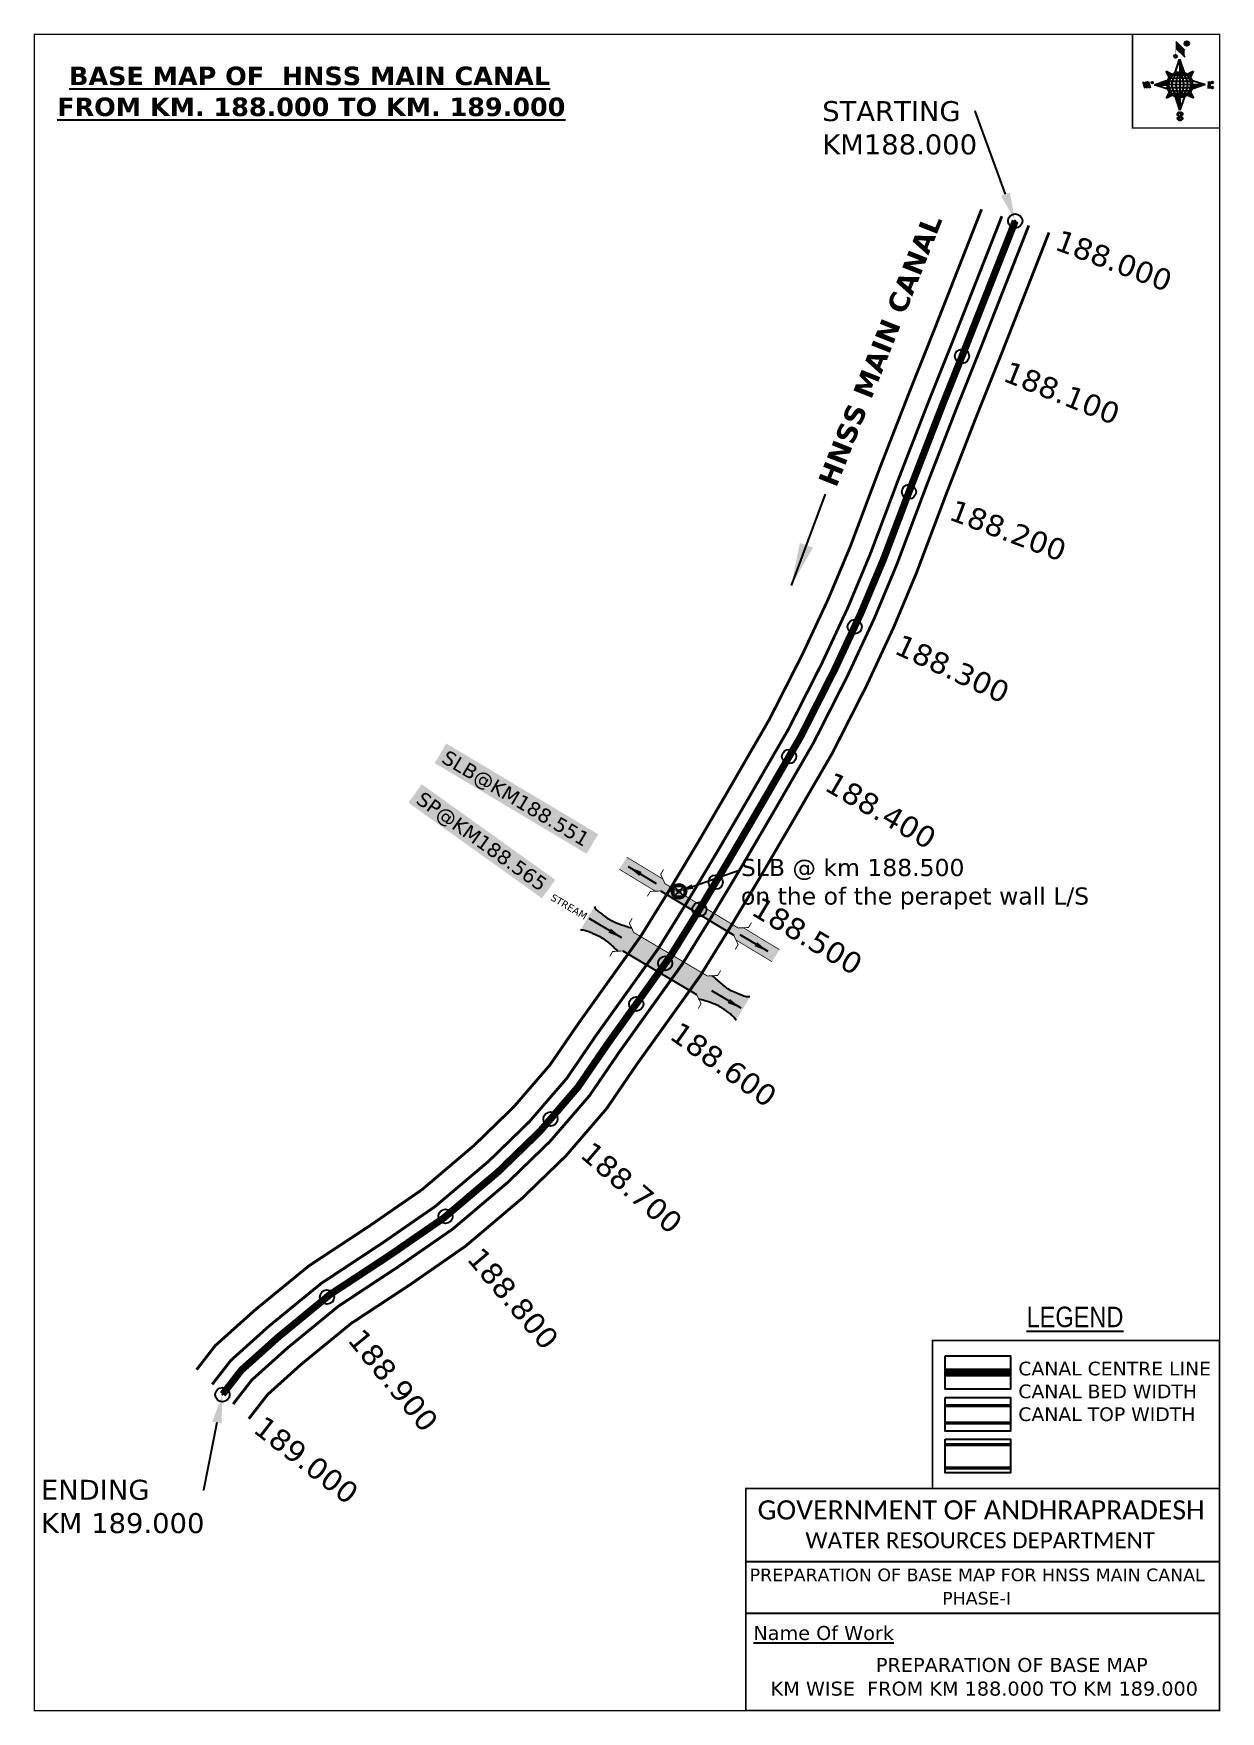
# Model space of a CAD drawing. Header units: inches. Extents: x 743877 to 744710, y 1651609 to 1652785.
import ezdxf
from ezdxf import colors
from ezdxf.entities.mleader import LeaderData, LeaderLine
from ezdxf.enums import TextEntityAlignment as Align
from ezdxf.math import Vec2, Vec3

# ---------------------------------------------------------------- set-up
doc = ezdxf.new("R2010")
doc.units = ezdxf.units.IN
doc.header["$MEASUREMENT"] = 0
doc.header["$PDMODE"] = 32
doc.header["$PDSIZE"] = 10
doc.linetypes.add('ACAD_ISO02W100', pattern=[15, 12, -3])
doc.linetypes.add('HIDDEN2', pattern=[0.1875, 0.125, -0.0625])
for name, color, linetype in [('AQUADUCT', 1, 'Continuous'), ('bord', 1, 'Continuous'), ('CANAL1', 1, 'Continuous'), ('CSMark', 72, 'Continuous'), ('DCBMS', 232, 'Continuous'), ('PAGE', 7, 'Continuous'), ('STRUCTURE', 5, 'Continuous'), ('TEXT', 7, 'Continuous')]:
    doc.layers.add(name, color=color, linetype=linetype)
doc.styles.add('ARIALN', font='ARIALN_1.TTF')
doc.styles.get("Standard").update_dxf_attribs({"font": 'verdana_0.ttf'})
doc.dimstyles.get("Standard").update_dxf_attribs({"dimtxt": 0.18, "dimasz": 0.18, "dimexe": 0.18, "dimexo": 0.0625, "dimgap": 0.09, "dimtad": 0, "dimtih": 1, "dimtoh": 1, "dimdec": 4, "dimzin": 0, "dimdsep": 46, "dimtxsty": 'Standard', "dimcen": 0.09, "dimadec": 0, "dimazin": 0, "dimtfac": 1, "dimtdec": 4, "dimtofl": 0, "dimtmove": 0, "dimatfit": 3, "dimfxl": 0, "dimtolj": 1, "dimtzin": 0, "dimarcsym": 0})
pattern_1 = [(267.297113149, (-8720374.938, 50637915.138), (10.5367255337, -0.497431438), [])]
pattern_2 = [(357.297113149, (-8720374.938, 50637915.138), (0.497431438, 10.5367255337), [])]

# ---------------------------------------------------------------- blocks, each defined once
blk = doc.blocks.new('DCBM')
at = {"layer": 'DCBMS'}
h = blk.add_hatch(color=132, dxfattribs=at)
h.paths.add_polyline_path([(3.7, 3.7, 0.414214), (-3.7, 3.7)])
h.paths.add_polyline_path([(3.7, 3.7), (3.7, -3.7, 0.198912), (5.2, 0, 0.198912)])
h.paths.add_polyline_path([(-3.7, -3.7, 0.414214), (3.7, -3.7)])
h.paths.add_polyline_path([(-3.7, 3.7, 0.198912), (-5.2, 0, 0.198912), (-3.7, -3.7)])
at = {"layer": 'DCBMS', "color": 0}
blk.add_lwpolyline([(-3.7, 3.7), (3.7, 3.7), (3.7, -3.7), (-3.7, -3.7)], close=True, dxfattribs=at)
for points in [[(-3.7, 3.7), (3.7, -3.7)], [(3.7, 3.7), (-3.7, -3.7)]]:
    blk.add_lwpolyline(points, dxfattribs=at)
for radius in [5.21, 1.05]:
    blk.add_circle((0, 0), radius, dxfattribs=at)
blk = doc.blocks.new('*X16')
at = {"color": 0, "linetype": 'Continuous'}
for p, q in [((6321.6, 240.5), (6322.3, 241.2)), ((6321.6, 240.3), (6322.3, 241)), ((6321.6, 240.1), (6322.3, 240.8)), ((6321.6, 239.9), (6322.4, 240.7)), ((6321.6, 239.8), (6322.4, 240.6)), ((6321.6, 239.6), (6322.5, 240.5)), ((6321.6, 239.4), (6322.5, 240.3)), ((6321.6, 239.2), (6322.6, 240.2)), ((6321.7, 239.1), (6322.6, 240.1)), ((6321.8, 240.8), (6322.4, 241.4)), ((6321.8, 239), (6322.7, 240)), ((6321.8, 239), (6322.8, 239.9)), ((6321.9, 238.9), (6322.9, 239.8)), ((6322, 238.8), (6323, 239.7)), ((6322.1, 241.3), (6322.4, 241.6)), ((6322.1, 238.7), (6323.1, 239.6)), ((6322.2, 238.6), (6323.1, 239.6)), ((6322.3, 238.5), (6323.2, 239.5)), ((6322.4, 238.5), (6323.3, 239.4)), ((6322.5, 238.4), (6323.4, 239.3)), ((6322.7, 238.4), (6323.6, 239.3)), ((6322.8, 238.3), (6323.7, 239.2)), ((6322.9, 238.3), (6323.8, 239.1)), ((6323.1, 238.2), (6323.9, 239.1)), ((6323.2, 238.2), (6324, 239)), ((6323.3, 238.2), (6324.2, 239)), ((6323.5, 238.1), (6324.3, 238.9)), ((6323.7, 238.1), (6324.4, 238.9)), ((6323.8, 238.1), (6324.6, 238.8)), ((6324.1, 238.2), (6324.7, 238.8)), ((6324.3, 238.3), (6324.9, 238.8)), ((6324.6, 238.3), (6325.1, 238.8)), ((6324.8, 238.4), (6325.2, 238.8)), ((6325.1, 238.5), (6325.4, 238.8)), ((6325.4, 238.6), (6325.6, 238.8))]:
    blk.add_line(p, q, dxfattribs=at)
blk = doc.blocks.new('*X15')
at = {"color": 0, "linetype": 'Continuous'}
for p, q in [((6324.4, 240.3), (6324.5, 240.4)), ((6324.6, 240.3), (6324.8, 240.5)), ((6324.7, 240.2), (6325, 240.5)), ((6324.8, 240.2), (6325.2, 240.6)), ((6325, 240.1), (6325.5, 240.6)), ((6325.1, 240.1), (6325.6, 240.6)), ((6325.2, 240), (6325.8, 240.6)), ((6325.3, 240), (6326, 240.6)), ((6325.4, 239.9), (6326.1, 240.6)), ((6325.5, 239.8), (6326.2, 240.5)), ((6325.6, 239.8), (6326.3, 240.5)), ((6325.7, 239.7), (6326.5, 240.4)), ((6325.9, 239.6), (6326.6, 240.3)), ((6326, 239.5), (6326.7, 240.3)), ((6326, 239.4), (6326.8, 240.2)), ((6326.1, 239.3), (6327, 240.2)), ((6326.2, 239.3), (6327.1, 240.1)), ((6326.3, 239.2), (6327.1, 240)), ((6326.4, 239.1), (6327.2, 239.9)), ((6326.5, 239), (6327.3, 239.8)), ((6326.5, 238.9), (6327.4, 239.7)), ((6326.6, 238.8), (6327.5, 239.6)), ((6326.7, 238.7), (6327.5, 239.5)), ((6326.8, 238.6), (6327.6, 239.4)), ((6326.8, 238.5), (6327.7, 239.3)), ((6326.8, 236.5), (6327.4, 237)), ((6326.9, 238.3), (6327.8, 239.2)), ((6326.9, 238.2), (6327.9, 239.1)), ((6326.9, 236.8), (6327.6, 237.4)), ((6327, 238.1), (6327.8, 239)), ((6327, 237.9), (6327.8, 238.8)), ((6327, 237.8), (6327.8, 238.6)), ((6327, 237.6), (6327.8, 238.4)), ((6327, 237.4), (6327.8, 238.2)), ((6327, 237.3), (6327.8, 238)), ((6327, 237.1), (6327.8, 237.9))]:
    blk.add_line(p, q, dxfattribs=at)
blk = doc.blocks.new('H')
at = {"layer": 'bord', "extrusion": (0.000427885, 0.004792, 0.999988)}
h = blk.add_hatch(dxfattribs=at)
h.set_pattern_fill('LINE', color=8, scale=84.387686, angle=-2.7029, style=0)
h.set_pattern_definition(pattern_2)
h.paths.add_polyline_path([(-492, 786, -0.090992), (-448, 775), (-486, 912)])
h = blk.add_hatch(dxfattribs=at)
h.set_pattern_fill('LINE', color=8, scale=84.387686, angle=-92.7029, style=0)
h.set_pattern_definition(pattern_1)
h.paths.add_polyline_path([(-625, 665, -0.090992), (-615, 710), (-751, 671)])
h = blk.add_hatch(dxfattribs=at)
h.set_pattern_fill('LINE', color=8, scale=84.387686, angle=-2.7029, style=0)
h.set_pattern_definition(pattern_2)
h.paths.add_polyline_path([(-504, 533, -0.090992), (-549, 543), (-510, 406)])
h = blk.add_hatch(dxfattribs=at)
h.set_pattern_fill('LINE', color=8, scale=84.387686, angle=-92.7029, style=0)
h.set_pattern_definition(pattern_1)
h.paths.add_polyline_path([(-246, 647), (-372, 653, -0.090992), (-382, 609)])
for p, q in [((-519, 1020, -1217), (-435, 927, -1216)), ((-516, 1087, -1217), (-432, 994, -1217)), ((-538, 774, -1216), (-487, 906, -1216)), ((-487, 906, -1216), (-493, 780, -1216)), ((-487, 906, -1216), (-448, 769, -1216)), ((-865, 701, -1215), (-847, 638, -1215)), ((-847, 700, -1215), (-829, 637, -1215)), ((-829, 699, -1215), (-811, 636, -1215)), ((-829, 699, -1215), (-811, 698, -1215)), ((-811, 698, -1215), (-794, 635, -1215)), ((-752, 665, -1215), (-615, 704, -1215)), ((-627, 794, -1216), (-567, 760, -1216)), ((-627, 794, -1216), (-584, 747, -1215)), ((-599, 731, -1215), (-627, 794, -1216)), ((-421, 753, -1216), (-359, 781, -1216)), ((-359, 781, -1216), (-405, 739, -1216)), ((-359, 781, -1216), (-392, 721, -1215)), ((-379, 693, -1215), (-246, 641, -1215)), ((-213, 669, -1215), (-217, 601, -1215)), ((-752, 665, -1215), (-625, 659, -1215)), ((-619, 614, -1215), (-752, 665, -1215)), ((-639, 526, -1214), (-606, 585, -1215)), ((-639, 526, -1214), (-593, 568, -1215)), ((-577, 553, -1215), (-639, 526, -1214)), ((-511, 400, -1214), (-549, 537, -1214)), ((-460, 533, -1215), (-511, 400, -1214)), ((-505, 527, -1214), (-511, 400, -1214)), ((-371, 513, -1214), (-431, 546, -1215)), ((-371, 513, -1214), (-414, 560, -1215)), ((-399, 576, -1215), (-371, 513, -1214)), ((-246, 641, -1215), (-383, 603, -1215)), ((-373, 647, -1215), (-246, 641, -1215)), ((-197, 600, -1215), (-194, 668, -1215))]:
    blk.add_line(p, q, dxfattribs=at)
at = {"layer": 'bord', "color": 8, "linetype": 'ByBlock', "extrusion": (0.000427885, 0.004792, 0.999988)}
for p, q in [((-375, 679, -1215), (-620, 691, -1215)), ((-386, 711, -1215), (-605, 722, -1215)), ((-411, 744, -1216), (-578, 752, -1216)), ((-493, 780, -1216), (-505, 527, -1214)), ((-373, 647, -1215), (-625, 659, -1215)), ((-378, 616, -1215), (-623, 628, -1215)), ((-392, 585, -1215), (-611, 595, -1215)), ((-420, 555, -1215), (-587, 562, -1215))]:
    blk.add_line(p, q, dxfattribs=at)
at = {"layer": 'bord', "extrusion": (0.000427885, 0.004792, 0.999988), "elevation": -1212}
for points, const_width in [([(-522, 960), (-516, 1093)], 1.61), ([(-434, 933), (-428, 1066)], 1.61), ([(-870, 707), (-846, 706)], 0.642), ([(-829, 643), (-821, 678)], 0.642), ([(-793, 641), (-782, 694)], 0.642), ([(-223, 676), (-174, 673)], 0.706), ([(-829, 643), (-855, 644)], 0.642), ([(-811, 642), (-784, 641)], 0.642), ([(-177, 605), (-226, 607)], 0.706), ([(-195, 645), (-185, 644)], 0.706)]:
    blk.add_lwpolyline(points, dxfattribs=dict(at, const_width=const_width))
for points, const_width in [([(-414, 1073, 1), (-398, 1058, 1)], 22.3), ([(-530, 950, 1), (-520, 939, 1)], 14.8), ([(-776, 697, 1), (-769, 690, 1)], 8.9), ([(-180, 618, 1), (-173, 611, 1)], 9.79), ([(-178, 667, 1), (-171, 660, 1)], 9.79), ([(-490, 362, 1), (-498, 369, 1)], 11.1), ([(-525, 322, 1), (-533, 329, 1)], 11.1)]:
    blk.add_lwpolyline(points, format="xyb", close=True, dxfattribs=dict(at, const_width=const_width))
for points in [[(-537, 317), (-531, 310), (-520, 307), (-505, 307), (-494, 310), (-486, 318), (-487, 326), (-491, 333), (-494, 336), (-503, 341), (-522, 347), (-530, 352), (-534, 355), (-537, 363), (-537, 373), (-530, 381), (-520, 384), (-504, 384), (-493, 380), (-487, 373)], [(-522, 348), (-526, 354), (-528, 361), (-528, 371), (-526, 375), (-521, 381), (-515, 384)], [(-505, 307), (-499, 312), (-497, 319), (-497, 327), (-501, 335), (-509, 343)]]:
    blk.add_lwpolyline(points, dxfattribs=at)
at = {"layer": 'bord', "extrusion": (0.000427885, 0.004792, 0.999988)}
for centre, radius in [((-406, 1065, -1212), 22.3), ((-525, 944, -1212), 14.8), ((-773, 694, -1212), 8.9), ((-498, 659, -1212), 127), ((-177, 615, -1212), 9.79), ((-174, 663, -1212), 9.79), ((-494, 365, -1212), 11.1), ((-529, 325, -1212), 11.1)]:
    blk.add_circle(centre, radius, dxfattribs=at)
at = {"layer": 'bord', "color": 8, "linetype": 'ByBlock', "extrusion": (0.000427885, 0.004792, 0.999988)}
for centre, radius, start, end in [((-482, 658, -1212), 128, 94.9254, 259.6691), ((-437, 656, -1212), 141, 113.2864, 241.308), ((-316, 651, -1212), 222, 142.5892, 212.0053), ((-560, 662, -1212), 141, 293.2864, 61.308), ((-681, 668, -1212), 222, 322.5892, 32.0053), ((-515, 660, -1212), 128, 274.9254, 79.6691)]:
    blk.add_arc(centre, radius, start, end, dxfattribs=at)
at = {"layer": 'bord', "extrusion": (0.000427885, 0.004792, 0.999988)}
for points in [[(-516, 1093, -1212), (-431, 1000, -1212), (-519, 1026, -1212), (-434, 933, -1212)], [(-864, 707, -1212), (-846, 706, -1212), (-846, 644, -1212), (-829, 643, -1212)], [(-829, 705, -1212), (-811, 704, -1212), (-811, 642, -1212), (-793, 641, -1212)], [(-193, 674, -1212), (-197, 606, -1212), (-213, 675, -1212), (-216, 607, -1212)]]:
    blk.add_solid(points, dxfattribs=at)
at = {"layer": 'bord', "extrusion": (0.000427885, 0.004792, 0.999988), "xscale": 7.977342409717546, "yscale": 7.977342408231451, "zscale": 7.977342408476333, "rotation": 138.0840426661453}
for name, p in [('*X15', (38301, -31929, -1212)), ('*X16', (38314, -31951, -1212))]:
    blk.add_blockref(name, p, dxfattribs=at)
blk = doc.blocks.new('SLB')
at = {"layer": 'STRUCTURE'}
h = blk.add_hatch(dxfattribs=at)
h.set_pattern_fill('DOTS', color=6, scale=20, angle=320.3722, style=0)
h.set_pattern_definition([(320.372247934, (-159.4327, -72.9564), (1.2786241598, 0.5641323054), [0, -1.25])])
h.paths.add_polyline_path([(769699.5, 1706871.1), (769699.5, 1706861.1), (769729.1, 1706861.1), (769732.1, 1706863.1), (769792.1, 1706863.1), (769795.1, 1706861.1), (769824.7, 1706861.1), (769824.7, 1706871.1), (769795.1, 1706871.1), (769792.1, 1706869.1), (769732.1, 1706869.1), (769729.1, 1706871.1)])
at = {"layer": 'STRUCTURE', "color": 6, "linetype": 'ACAD_ISO02W100', "ltscale": 0.5, "const_width": 0.5}
for points in [[(769699.5, 1706871.1), (769729.1, 1706871.1)], [(769795.1, 1706871.1), (769824.7, 1706871.1)], [(769699.5, 1706861.1), (769729.1, 1706861.1)], [(769795.1, 1706861.1), (769824.7, 1706861.1)]]:
    blk.add_lwpolyline(points, dxfattribs=at)
at = {"layer": 'STRUCTURE', "color": 6, "const_width": 0.628}
for points in [[(769726.1, 1706877.1), (769726.1, 1706873.1), (769732.1, 1706869.1), (769792.1, 1706869.1), (769798.1, 1706873.1), (769798.1, 1706877.1)], [(769726.1, 1706855.1), (769726.1, 1706859.1), (769732.1, 1706863.1), (769792.1, 1706863.1), (769798.1, 1706859.1), (769798.1, 1706855.1)]]:
    blk.add_lwpolyline(points, dxfattribs=at)
at = {"layer": 'STRUCTURE', "color": 6}
blk.add_lwpolyline([(769732.1, 1706863.1), (769792.1, 1706863.1)], dxfattribs=at)
blk.add_lwpolyline([(769732.1, 1706863.1), (769792.1, 1706863.1)], dxfattribs=at)
at = {"layer": 'STRUCTURE', "color": 0}
blk.add_circle((769762.1, 1706866.1), 1.24, dxfattribs=at)
for points in [[(769703.8, 1706866), (769726.7, 1706866)], [(769818.6, 1706865.8), (769795.7, 1706865.8)]]:
    blk.add_leader(points, dimstyle='Standard', override={"dimasz": 10, "dimgap": 0.09, "dimtad": 0}, dxfattribs=at)
blk = doc.blocks.new('SP')
at = {"layer": 'STRUCTURE'}
h = blk.add_hatch(dxfattribs=at)
h.set_pattern_fill('DASH', color=256, scale=8, style=0)
edge = h.paths.add_edge_path()
edge.add_spline(control_points=[(769825.7, 1706742.1), (769825.3, 1706741.8), (769823.8, 1706740.8), (769820.9, 1706740.3), (769817, 1706739.7), (769811.4, 1706738.9), (769804, 1706739.7), (769798.4, 1706741), (769795.6, 1706741.6)], knot_values=[0, 0, 0, 0, 1.613557, 5.24513, 8.624976, 13.470124, 22.190216, 30.746377, 30.746377, 30.746377, 30.746377], degree=3, periodic=0)
edge.add_line((769795.6, 1706741.6), (769792.6, 1706739.6))
edge.add_line((769792.6, 1706739.6), (769732.6, 1706739.6))
edge.add_line((769732.6, 1706739.6), (769729.6, 1706741.6))
edge.add_spline(control_points=[(769729.6, 1706741.6), (769726.9, 1706740.9), (769721.3, 1706739.5), (769713.9, 1706738.5), (769708.3, 1706739.1), (769704.4, 1706739.6), (769701.5, 1706740), (769700, 1706741), (769699.5, 1706741.3)], knot_values=[0, 0, 0, 0, 8.556161, 17.276253, 22.121402, 25.501247, 29.13282, 30.746377, 30.746377, 30.746377, 30.746377], degree=3, periodic=0)
edge.add_line((769699.5, 1706741.3), (769699.5, 1706722.1))
edge.add_spline(control_points=[(769699.5, 1706722.1), (769700, 1706722.4), (769701.4, 1706723.4), (769704.3, 1706724), (769708.2, 1706724.5), (769713.8, 1706725.3), (769721.2, 1706724.5), (769726.8, 1706723.3), (769729.6, 1706722.6)], knot_values=[0, 0, 0, 0, 1.613557, 5.24513, 8.624976, 13.470124, 22.190216, 30.746377, 30.746377, 30.746377, 30.746377], degree=3, periodic=0)
edge.add_line((769729.6, 1706722.6), (769732.6, 1706724.6))
edge.add_line((769732.6, 1706724.6), (769792.6, 1706724.6))
edge.add_line((769792.6, 1706724.6), (769795.6, 1706722.6))
edge.add_spline(control_points=[(769795.6, 1706722.6), (769798.4, 1706723.3), (769803.9, 1706724.8), (769811.3, 1706725.8), (769817, 1706725.1), (769820.9, 1706724.7), (769823.8, 1706724.2), (769825.2, 1706723.3), (769825.7, 1706723)], knot_values=[0, 0, 0, 0, 8.556161, 17.276253, 22.121402, 25.501247, 29.13282, 30.746377, 30.746377, 30.746377, 30.746377], degree=3, periodic=0)
edge.add_line((769825.7, 1706723), (769825.7, 1706742.1))
h.paths.add_polyline_path([(769764.2, 1706732.1, -1), (769761.1, 1706732.1, -1)], flags=0)
h.paths.add_polyline_path([(769761.1, 1706732.1, 1), (769764.2, 1706732.1, 1)], flags=16)
at = {"layer": 'STRUCTURE', "const_width": 0.628}
for points in [[(769726.6, 1706747.6), (769726.6, 1706743.6), (769732.6, 1706739.6), (769792.6, 1706739.6), (769798.6, 1706743.6), (769798.6, 1706747.6)], [(769726.6, 1706716.6), (769726.6, 1706720.6), (769732.6, 1706724.6), (769792.6, 1706724.6), (769798.6, 1706720.6), (769798.6, 1706716.6)]]:
    blk.add_lwpolyline(points, dxfattribs=at)
at = {"layer": 'STRUCTURE', "color": 3}
blk.add_lwpolyline([(769732.6, 1706724.6), (769792.6, 1706724.6)], dxfattribs=at)
blk.add_lwpolyline([(769732.6, 1706724.6), (769792.6, 1706724.6)], dxfattribs=at)
at = {"layer": 'STRUCTURE', "color": 0}
blk.add_circle((769762.6, 1706732.1), 1.55, dxfattribs=at)
at = {"layer": 'STRUCTURE'}
for points in [[(769699.5, 1706741.3), (769700.9, 1706740.5), (769704.4, 1706739.6), (769707.8, 1706739.2), (769712.6, 1706738.8), (769721.3, 1706739.7), (769729.6, 1706741.6)], [(769825.7, 1706742.1), (769824.3, 1706741.3), (769820.8, 1706740.3), (769817.5, 1706739.8), (769812.7, 1706739.2), (769804, 1706739.9), (769795.6, 1706741.6)], [(769699.5, 1706722.1), (769700.9, 1706723), (769704.4, 1706724), (769707.7, 1706724.5), (769712.5, 1706725), (769721.2, 1706724.4), (769729.6, 1706722.6)], [(769825.7, 1706723), (769824.3, 1706723.8), (769820.8, 1706724.7), (769817.4, 1706725.1), (769812.6, 1706725.5), (769803.9, 1706724.6), (769795.6, 1706722.6)]]:
    blk.add_spline(points, degree=3, dxfattribs=at)
at = {"layer": 'STRUCTURE', "color": 0}
blk.add_text('STREAM', height=5, dxfattribs=at).set_placement((769684.3, 1706732.1), align=Align.MIDDLE_CENTER)
for points in [[(769727.4, 1706732.1), (769700.8, 1706732.1)], [(769824.4, 1706732.1), (769800.5, 1706732.1)]]:
    blk.add_leader(points, dimstyle='Standard', override={"dimasz": 10, "dimgap": 0.09, "dimtad": 0}, dxfattribs=at)

msp = doc.modelspace()

# ---------------------------------------------------------------- linework, layer by layer
at = {"color": 3}
for p in [(744565.7, 1652654), (744528.4, 1652559.1), (744491.2, 1652464.1), (744453.2, 1652369.5), (744407.2, 1652278.5), (744355.7, 1652190.4), (744300, 1652105), (744239.9, 1652024.4), (744166.3, 1651956.1), (744083.2, 1651899.5), (744009.9, 1651831.1)]:
    msp.add_point(p, dxfattribs=at)
at = {"layer": 'CANAL1', "color": 200, "const_width": 2}
for points in [[(744542.1, 1652662.2), (744540.7, 1652658.5), (744508.7, 1652577.1), (744491.4, 1652533.7), (744470.9, 1652481.1), (744450.1, 1652425.8), (744434.8, 1652389.3), (744416.6, 1652350.3), (744393.5, 1652304.8), (744366.8, 1652258.6), (744343.9, 1652219.3), (744323.3, 1652184.9), (744303.2, 1652152.5), (744279.6, 1652119.5), (744259.6, 1652091.5), (744239.5, 1652062.2), (744214.2, 1652032.9), (744186.4, 1652005.9), (744149.9, 1651974.9), (744113.3, 1651949.6), (744070.4, 1651921.3), (744032.8, 1651890.5), (744004.8, 1651865.4), (743991.8, 1651848.6)], [(744589.4, 1652645.9), (744587.3, 1652640.5), (744555.2, 1652558.6), (744537.9, 1652515.4), (744517.6, 1652463.2), (744496.5, 1652407.3), (744480.5, 1652369.1), (744461.6, 1652328.4), (744437.5, 1652280.9), (744410, 1652233.5), (744386.9, 1652193.9), (744366, 1652158.9), (744344.9, 1652124.8), (744320.3, 1652090.4), (744300.5, 1652062.8), (744279.2, 1652031.6), (744250.7, 1651998.5), (744220, 1651968.8), (744180.3, 1651935.2), (744141.3, 1651908.1), (744100.1, 1651881), (744065.3, 1651852.5), (744041.6, 1651831.2), (744028.4, 1651814.2)]]:
    msp.add_lwpolyline(points, dxfattribs=at)
at = {"layer": 'CANAL1', "color": 5, "const_width": 2}
for points in [[(744556.3, 1652657.3), (744554.7, 1652653.1), (744522.6, 1652571.5), (744505.3, 1652528.2), (744484.9, 1652475.7), (744464, 1652420.3), (744448.5, 1652383.2), (744430.1, 1652343.7), (744406.7, 1652297.6), (744379.8, 1652251.1), (744356.8, 1652211.7), (744336.1, 1652177.1), (744315.7, 1652144.2), (744291.8, 1652110.8), (744271.8, 1652082.9), (744251.4, 1652053), (744225.2, 1652022.6), (744196.5, 1651994.7), (744159, 1651963), (744121.7, 1651937.2), (744079.3, 1651909.2), (744042.5, 1651879.1), (744015.9, 1651855.2), (744002.7, 1651838.3)], [(744017.4, 1651824.5), (744030.6, 1651841.5), (744055.6, 1651863.9), (744091.2, 1651893.1), (744132.9, 1651920.6), (744171.2, 1651947.1), (744209.9, 1651979.9), (744239.7, 1652008.8), (744267.3, 1652040.8), (744288.2, 1652071.4), (744308.1, 1652099.2), (744332.4, 1652133.1), (744353.2, 1652166.7), (744374, 1652201.5), (744397.1, 1652241), (744424.3, 1652288.1), (744448.1, 1652335), (744466.8, 1652375.1), (744482.6, 1652412.9), (744503.6, 1652468.6), (744523.9, 1652520.9), (744541.2, 1652564.2), (744573.3, 1652645.9), (744575.2, 1652650.8)]]:
    msp.add_lwpolyline(points, dxfattribs=at)
at = {"layer": 'CANAL1', "color": 1, "linetype": 'HIDDEN2', "ltscale": 100, "const_width": 5}
msp.add_lwpolyline([(744565.7, 1652654), (744564, 1652649.5), (744531.9, 1652567.9), (744514.6, 1652524.6), (744514.6, 1652524.6), (744494.3, 1652472.1), (744473.3, 1652416.6), (744457.6, 1652379.2), (744439.1, 1652339.4), (744415.5, 1652292.8), (744388.4, 1652246), (744365.4, 1652206.6), (744344.7, 1652171.9), (744324.1, 1652138.7), (744300, 1652105), (744280, 1652077.1), (744259.3, 1652046.9), (744232.5, 1652015.7), (744203.2, 1651987.3), (744165.1, 1651955), (744127.3, 1651928.9), (744085.2, 1651901.2), (744049.1, 1651871.5), (744023.2, 1651848.3), (744010.1, 1651831.4)], dxfattribs=at)
at = {"layer": 'CANAL1', "color": 1, "linetype": 'HIDDEN2', "ltscale": 100, "const_width": 6, "elevation": -0.4}
msp.add_lwpolyline([(744562.5, 1651846.6), (744516.5, 1651846.6)], dxfattribs=at)
at = {"layer": 'CANAL1', "color": 5, "const_width": 2.4, "elevation": -0.4}
for points in [[(744562.5, 1651823.3), (744516.5, 1651823.3)], [(744562.5, 1651811.3), (744516.5, 1651811.3)]]:
    msp.add_lwpolyline(points, dxfattribs=at)
at = {"layer": 'CANAL1', "color": 200, "const_width": 2.4, "elevation": -0.4}
for points in [[(744562.5, 1651796.1), (744516.5, 1651796.1)], [(744562.5, 1651779.6), (744516.5, 1651779.6)]]:
    msp.add_lwpolyline(points, dxfattribs=at)
at = {"layer": 'DCBMS', "color": 132, "true_color": 0x00d1bf}
msp.add_point((744330, 1652184, 471.5), dxfattribs=at)
at = {"layer": 'PAGE', "const_width": 1}
msp.add_lwpolyline([(743878, 1652784.9), (743878, 1651609.6), (744709, 1651609.6), (744709, 1652784.9), (743878, 1652784.9)], dxfattribs=at)
at = {"layer": 'PAGE'}
for points, const_width in [([(744709, 1652784.9), (744647.9, 1652784.9), (744647.9, 1652719.1), (744709, 1652719.1)], 1), ([(744709, 1651765.2), (744507.7, 1651765.2), (744507.7, 1651869), (744709, 1651869)], 1.2), ([(744376.8, 1651765.2), (744709, 1651765.2), (744709, 1651609.6), (744376.8, 1651609.6)], 1.2)]:
    msp.add_lwpolyline(points, close=True, dxfattribs=dict(at, const_width=const_width))
at = {"layer": 'PAGE', "elevation": -0.4}
for points in [[(744516.5, 1651858.4), (744562.5, 1651858.4), (744562.5, 1651834.9), (744516.5, 1651834.9)], [(744516.5, 1651829.1), (744562.5, 1651829.1), (744562.5, 1651805.6), (744516.5, 1651805.6)], [(744516.5, 1651799.8), (744562.5, 1651799.8), (744562.5, 1651776.3), (744516.5, 1651776.3)]]:
    msp.add_lwpolyline(points, close=True, dxfattribs=at)
at = {"layer": 'PAGE'}
for points in [[(744376.8, 1651714.2), (744709, 1651714.2)], [(744376.8, 1651677.9), (744709, 1651677.9)]]:
    msp.add_lwpolyline(points, dxfattribs=at)
at = {"layer": 'STRUCTURE', "color": 0}
for p in [(744344.3, 1652171.3), (744320.3, 1652133.5)]:
    msp.add_point(p, dxfattribs=at)

# ---------------------------------------------------------------- block references
at = {"layer": 'AQUADUCT', "color": 1, "xscale": 0.0703495379661093, "yscale": 0.07034953800030053, "zscale": 0.07034953795990817, "rotation": 3.078330607406165}
msp.add_blockref('H', (744718.6, 1652705.5, 85.4), dxfattribs=at)
at = {"layer": 'DCBMS', "color": 132, "true_color": 0x00d1bf}
msp.add_blockref('DCBM', (744330, 1652184, 471.5), dxfattribs=at)
at = {"layer": 'STRUCTURE', "color": 0}
for name, p, rotation in [('SLB', (-798300.4, 590958.3), 328.7991924318845), ('SP', (-786121.2, 573607.7), 329.449054288685)]:
    msp.add_blockref(name, p, dxfattribs=dict(at, rotation=rotation))

# ---------------------------------------------------------------- texts
at = {"layer": 'CANAL1', "insert": (744426.8, 1652470.8), "char_height": 14, "width": 205.129, "attachment_point": 1, "rotation": 68.3761}
msp.add_mtext('\\pi0.96322;{\\fVerdana|b1|i0|c0|p34;HNSS MAIN CANAL}', dxfattribs=at)
at = {"layer": 'CSMark', "color": 1}
for s, rotation, p in [('188.000', 339.2079, (744595.1, 1652641.3)), ('188.100', 338.223, (744558.9, 1652549.2)), ('188.200', 339.3148, (744520.9, 1652452)), ('188.300', 335.058, (744483.1, 1652358)), ('188.400', 329.9331, (744434.7, 1652262)), ('188.500', 329.1696, (744383.5, 1652174.6)), ('188.600', 324.412, (744326.7, 1652087.4)), ('188.700', 319.2823, (744264.6, 1652004)), ('188.800', 310.304, (744186.2, 1651931)), ('188.900', 309.3549, (744102.7, 1651874.1)), ('189.000', 322.2063, (744035.1, 1651811.4))]:
    msp.add_text(s, height=15, rotation=rotation, dxfattribs=at).set_placement(p, align=Align.MIDDLE_LEFT)
at = {"layer": 'PAGE', "extrusion": (0.000201441, 0.004807, 0.999988), "style": 'ARIALN'}
msp.add_text('%%ULEGEND', height=14.4, rotation=359.9999, dxfattribs=at).set_placement((744607.6, 1651865.8, 8090.3), align=Align.MIDDLE)
at = {"layer": 'PAGE', "extrusion": (0.000201441, 0.004807, 0.999988)}
for s, height, p in [('PREPARATION OF BASE MAP FOR HNSS MAIN CANAL', 8.878, (744379.5, 1651680.5, 8089.4)), ('%%UName Of Work', 9.822, (744382.1, 1651639.3, 8088))]:
    msp.add_text(s, height=height, rotation=359.9999, dxfattribs=at).set_placement(p)
for s, height, p in [('PHASE-I', 8.88, (744538.6, 1651668.6, 8089.3)), ('PREPARATION OF BASE MAP', 9.822, (744563.3, 1651621.8, 8088.1)), ('KM WISE  FROM KM 188.000 TO KM 189.000', 9.822, (744544, 1651605.2, 8088.1))]:
    msp.add_text(s, height=height, rotation=359.9999, dxfattribs=at).set_placement(p, align=Align.MIDDLE_CENTER)
at = {"layer": 'PAGE', "extrusion": (0.000201441, 0.004807, 0.999988), "attachment_point": 1, "text_direction": (1, -1e-06, -0.000201)}
for s, insert, char_height, width in [('CANAL CENTRE LINE CANAL BED WIDTH {\\H2.3741x; }CANAL TOP WIDTH{\\H1.9188x; }', (744567.9, 1651854.2, -0.4), 9.6, 168.926), ('\\pi3.5885;{\\fCalibri|b0|i0|c0|p34;\\H1.3333x;GOVERNMENT OF ANDHRAPRADESH\\P\\pi37.073;\\H0.83998x;WATER RESOURCES DEPARTMENT}', (744381.5, 1651757, -1.3), 10.059, 321.276)]:
    msp.add_mtext(s, dxfattribs=dict(at, insert=insert, char_height=char_height, width=width))
at = {"layer": 'STRUCTURE', "color": 5, "char_height": 10, "attachment_point": 1, "bg_fill": 1, "box_fill_scale": 1.3, "bg_fill_color": 7, "bg_fill_true_color": 16777215, "bg_fill_transparency": 4390977}
for s, insert, width, rotation in [('SLB@KM188.551', (744167.9, 1652283.5), 118.025, 329.1696), ('\\pi0.49997;SP@KM188.565', (744150.3, 1652254.9), 109.166, 324.412)]:
    msp.add_mtext(s, dxfattribs=dict(at, insert=insert, width=width, rotation=rotation))
at = {"layer": 'TEXT', "color": 1, "insert": (743880.6, 1652762.2), "char_height": 13, "width": 379.826, "attachment_point": 1}
msp.add_mtext('\\pi21.755;{\\fVerdana|b1|i0|c0|p34;\\LBASE MAP OF  HNSS MAIN CANAL \\P\\pi13.452;FROM KM. 188.000 TO KM. 189.000}', dxfattribs=at)

# ---------------------------------------------------------------- leaders
at = {"layer": 'CANAL1'}
msp.add_leader([(744408.8, 1652398.5), (744432.8, 1652462.5)], dimstyle='Standard', override={"dimasz": 30, "dimgap": 0.09, "dimtad": 0}, dxfattribs=at)
at = {"layer": 'DCBMS', "color": 5}
ml = msp.add_multileader_mtext('Standard', dxfattribs=at)
ml.set_content('STARTING\\PKM188.000', color=5)
ml.set_leader_properties()
ml.build(insert=Vec2(0, 0))
ml.multileader.update_dxf_attribs({"dogleg_length": 0.36, "arrow_head_size": 20})
ctx = ml.context
ctx.base_point, ctx.char_height, ctx.arrow_head_size, ctx.landing_gap_size, ctx.plane_origin = Vec3(744430.3, 1652730.9), 14, 20, 0.09, Vec3(744639.4, 1652765)
notes = []
notes.append((ctx, [(0, (1, 1, 0), (744537.7, 1652730.9), (-1, 0), 0.36, [(0, [(744565.7, 1652654)], 0, [])])]))
ctx.mtext.insert, ctx.mtext.flow_direction = Vec3(744430.4, 1652738), 5
at = {"layer": 'DCBMS', "color": 132, "true_color": 0x00d1bf}
ml = msp.add_multileader_mtext('Standard', dxfattribs=at)
ml.set_content('SLB @ km 188.500\\Pon the of the perapet wall L/S', color=(0, 209, 191))
ml.set_leader_properties()
ml.build(insert=Vec2(0, 0))
ml.multileader.update_dxf_attribs({"dogleg_length": 0.36, "arrow_head_size": 10})
ctx = ml.context
ctx.base_point, ctx.char_height, ctx.arrow_head_size, ctx.landing_gap_size, ctx.plane_origin = Vec3(744373.3, 1652199.1, 471.5), 12, 10, 0.09, Vec3(744330, 1652184, 471.5)
notes.append((ctx, [(0, (1, 1, 0), (744372.9, 1652199.1, 471.5), (1, 0), 0.36, [(0, [(744330, 1652184, 471.5)], 0, [])])]))
ctx.mtext.insert, ctx.mtext.flow_direction = Vec3(744373.4, 1652206.7, 471.5), 5
at = {"layer": 'DCBMS', "color": 5}
ml = msp.add_multileader_mtext('Standard', dxfattribs=at)
ml.set_content('ENDING \\PKM 189.000', color=5)
ml.set_leader_properties()
ml.build(insert=Vec2(0, 0))
ml.multileader.update_dxf_attribs({"dogleg_length": 0.36, "arrow_head_size": 20})
ctx = ml.context
ctx.base_point, ctx.char_height, ctx.arrow_head_size, ctx.landing_gap_size, ctx.plane_origin = Vec3(743882.5, 1651764.2), 14, 20, 0.09, Vec3(744032.6, 1651685.9)
notes.append((ctx, [(0, (1, 1, 0), (743996.6, 1651764.2), (-1, 0), 0.36, [(0, [(744009.9, 1651831.1)], 0, [])])]))
ctx.mtext.insert, ctx.mtext.width, ctx.mtext.flow_direction = Vec3(743882.6, 1651771.4), 125.002, 5
for ctx, leaders in notes:
    for number, flags, end, landing, length, lines in leaders:
        leader = LeaderData()
        leader.index, (leader.has_last_leader_line, leader.has_dogleg_vector, leader.attachment_direction) = number, flags
        leader.last_leader_point, leader.dogleg_vector, leader.dogleg_length = Vec3(end), Vec3(landing), length
        for number, points, colour, breaks in lines:
            line = LeaderLine()
            line.index, line.vertices, line.color, line.breaks = number, Vec3.list(points), colors.encode_raw_color(colour), breaks
            leader.lines.append(line)
        ctx.leaders.append(leader)

doc.saveas('drawing.dxf')
